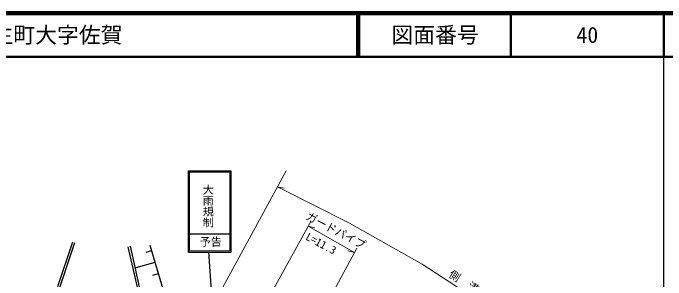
# Model space of a CAD drawing. Units: millimetres, scale not verified. Extents: x 40000 to 680000, y 20000 to 380000.
# Drawn here: x 429962 to 579500, y 318872 to 380000 of the extents above; entities that cross this region are included whole.
import ezdxf
from ezdxf.enums import TextEntityAlignment as Align

# ---------------------------------------------------------------- set-up
doc = ezdxf.new("R2010")
doc.units = ezdxf.units.MM
doc.header["$LTSCALE"] = 1000
for name, color, linetype, lineweight in [('M-BGD', 7, 'Continuous', 25), ('M-STR-HTXT', 7, 'Continuous', 13), ('M-STR-STRC', 7, 'Continuous', 25), ('M-TTL', 2, 'Continuous', 140), ('M-TTL-BAND', 7, 'Continuous', 25), ('M-TTL-LINE', 7, 'Continuous', 50)]:
    doc.layers.add(name, color=color, linetype=linetype, lineweight=lineweight)
doc.layers.add('M-TTL-TXT', color=7, linetype='Continuous')
doc.styles.add('@ＭＳ ゴシック', font='')
doc.styles.add('ＭＳ ゴシック', font='')
doc.styles.get('@ＭＳ ゴシック').set_extended_font_data('@MS Gothic')
doc.styles.get('ＭＳ ゴシック').set_extended_font_data('MS Gothic')

msp = doc.modelspace()

# ---------------------------------------------------------------- linework, layer by layer
at = {"layer": 'M-BGD'}
for p, q in [((440224, 317371), (443649, 327627)), ((440676, 317145), (444123, 327469)), ((456279, 326460), (459339, 313037)), ((456767, 326571), (459811, 313215)), ((461259, 326865), (464385, 316268)), ((461649, 325540), (460369, 325163)), ((462431, 322891), (458097, 321613)), ((463212, 320242), (461892, 319853))]:
    msp.add_line(p, q, dxfattribs=at)
at = {"layer": 'M-STR-HTXT'}
for p, q in [((471502, 305322), (492539, 343859)), ((490537, 340193), (492065, 339891)), ((490537, 340193), (506984, 331886)), ((498140, 332277), (484343, 307284)), ((497545, 331200), (499058, 330826)), ((497545, 331200), (508188, 325174)), ((506984, 331886), (523643, 322459)), ((498320, 307079), (508725, 326158)), ((508188, 325174), (506676, 325548)), ((523643, 322459), (539782, 312103))]:
    msp.add_line(p, q, dxfattribs=at)
at = {"layer": 'M-STR-STRC'}
for p, q in [((470136, 343865), (479818, 343880)), ((470164, 325136), (470136, 343865)), ((470348, 343653), (479606, 343668)), ((470376, 325490), (470348, 343653)), ((479606, 343668), (479634, 325504)), ((479818, 343880), (479847, 325151)), ((470370, 329448), (479628, 329462)), ((479847, 325151), (470164, 325136)), ((479634, 325504), (470376, 325490)), ((474728, 325293), (476463, 300474))]:
    msp.add_line(p, q, dxfattribs=at)
at = {"layer": 'M-TTL'}
msp.add_line((680000, 380000), (40000, 380000), dxfattribs=at)
at = {"layer": 'M-TTL-BAND'}
msp.add_line((579000, 20000), (579000, 370000), dxfattribs=at)
at = {"layer": 'M-TTL-LINE'}
for p, q in [((508747, 380000), (508747, 370000)), ((509247, 380000), (509247, 370000)), ((543997, 380000), (543997, 370000)), ((579000, 380000), (579000, 370000)), ((40000, 370000), (680000, 370000))]:
    msp.add_line(p, q, dxfattribs=at)

# ---------------------------------------------------------------- texts
at = {"layer": 'M-STR-HTXT', "style": 'ＭＳ ゴシック'}
for s, rotation, p in [('ガードパイプ', 332.188, (496591, 332381)), ('L=11.3', 331.688, (496528, 327710)), ('側\u3000溝', 327.388, (529276, 319228))]:
    msp.add_text(s, height=1833, rotation=rotation, dxfattribs=at).set_placement(p, align=Align.BOTTOM_LEFT)
at = {"layer": 'M-STR-STRC'}
for s, rotation, style, p in [('大雨規制', 270.088, '@ＭＳ ゴシック', (473143, 340812)), ('予告', 0.088, 'ＭＳ ゴシック', (472754, 326126))]:
    msp.add_text(s, height=1833, rotation=rotation, dxfattribs=dict(at, style=style)).set_placement(p, align=Align.BOTTOM_LEFT)
at = {"layer": 'M-TTL-TXT', "style": 'ＭＳ ゴシック'}
msp.add_text('熊毛郡平生町大字佐賀', height=3666, dxfattribs=at).set_placement((405024, 375000), align=Align.MIDDLE_LEFT)
for s, p in [('図面番号', (526622, 375000)), ('40', (561497, 375000))]:
    msp.add_text(s, height=3666, dxfattribs=at).set_placement(p, align=Align.MIDDLE_CENTER)

doc.saveas('drawing.dxf')
